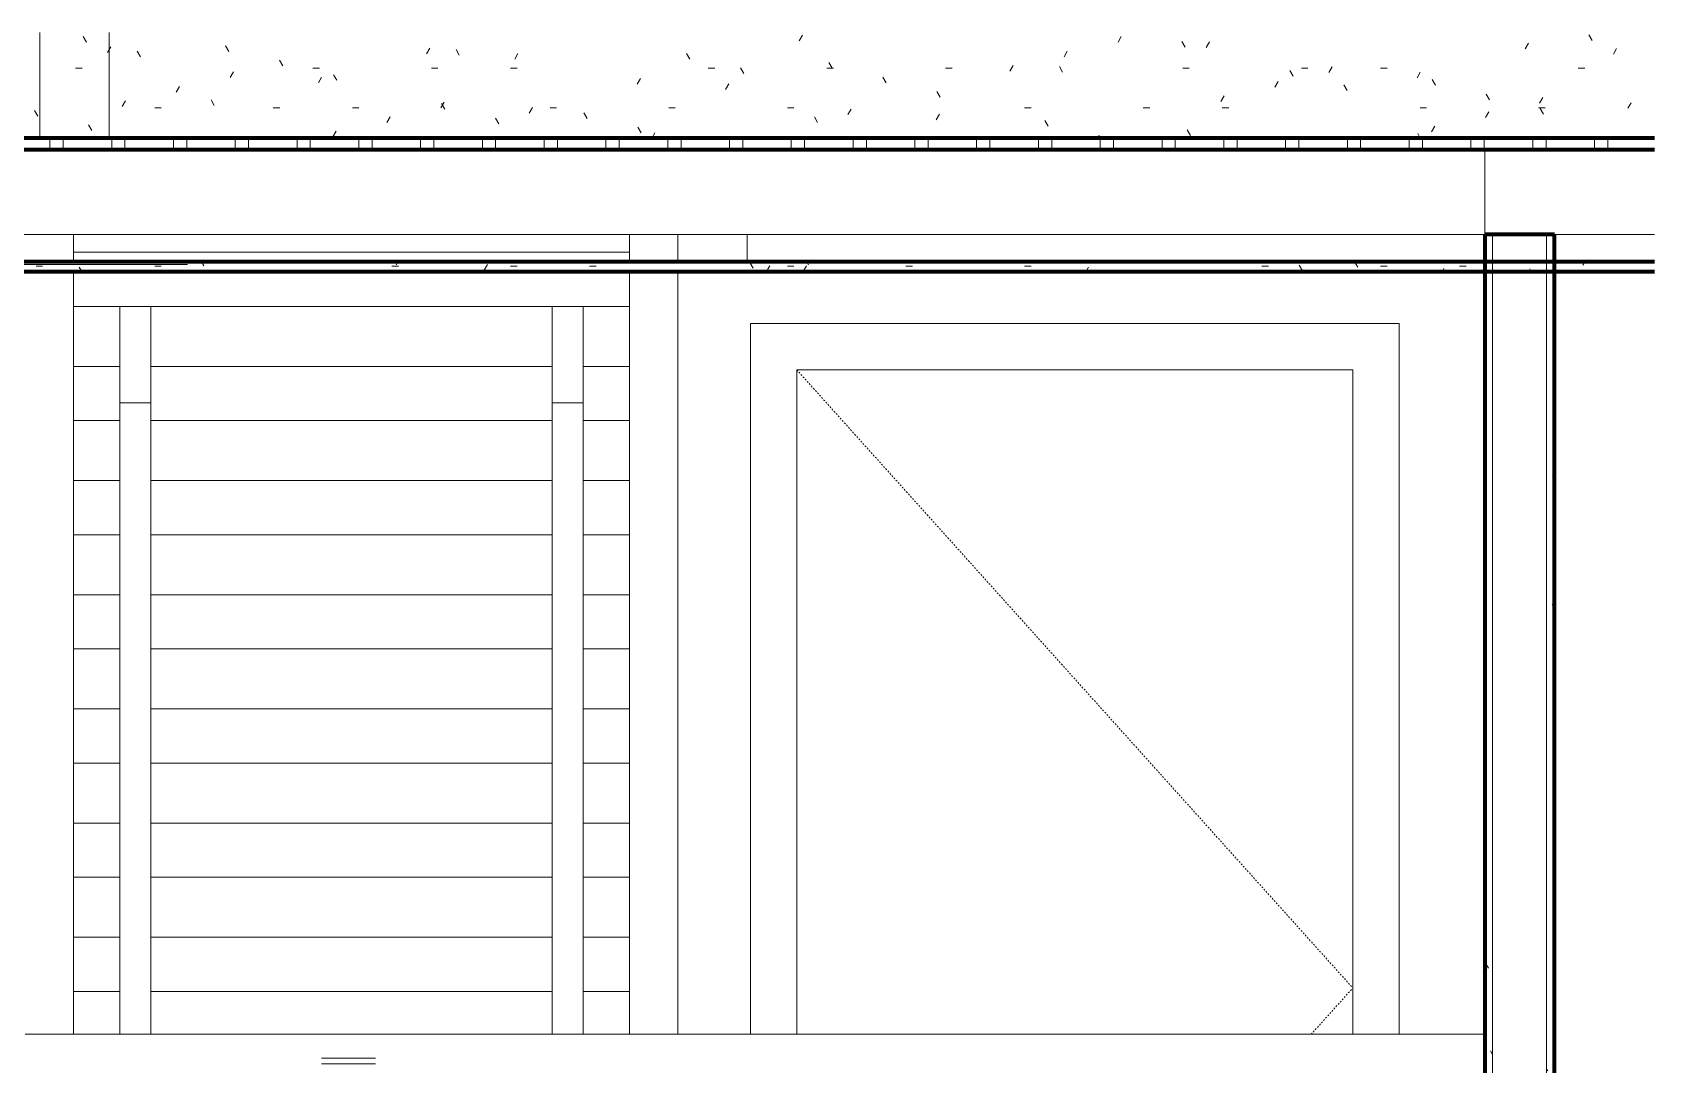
# Model space of a CAD drawing. Header units: inches. Extents: x -536 to 545, y -65 to 280.
# Drawn here: x -383.4 to -278.4, y 36.5 to 103.3 of the extents above; entities that cross this region are included whole.
import ezdxf

# ---------------------------------------------------------------- set-up
doc = ezdxf.new("R2010")
doc.units = ezdxf.units.IN
doc.header["$MEASUREMENT"] = 0
doc.linetypes.add('Dash 1_16_', pattern=[0.125, 0.0625, -0.0625])
for name, color, linetype, lineweight in [('A-CLNG', 13, 'Continuous', 13), ('A-CLNG-PATT', 13, 'Continuous', 70), ('A-DETL', 90, 'Continuous', 9), ('A-DOOR', 31, 'Continuous', 13), ('A-DOOR-FRAM', 31, 'Continuous', 9), ('A-FLOR', 192, 'Continuous', 13), ('A-FLOR-HRAL', 11, 'Continuous', 9), ('A-FLOR-PATT', 8, 'Continuous', 13), ('A-WALL', 113, 'Continuous', 13), ('A-WALL-PATT', 111, 'Continuous', 13), ('I-WALL', 2, 'Continuous', 13), ('S-BEAM', 12, 'Continuous', 9), ('S-STRS', 31, 'Continuous', 9)]:
    doc.layers.add(name, color=color, linetype=linetype, lineweight=lineweight)
pattern_1 = [(0, (-457.427, 29.328), (10.24, 2.56), [0.422, -7.258, 0.422, -7.258, -40.96]), (0, (-457.427, 29.328), (10.24, 2.56), [-15.36, 0.422, -14.938, 0.422, -7.258, -17.92]), (0, (-457.427, 29.328), (10.24, 2.56), [-38.4, 0.422, -4.698, 0.422, -12.378]), (120, (-453.587, 30.608), (-7.337025, 7.5881), [0.422, -7.258, 0.422, -7.258, -40.96]), (120, (-453.587, 30.608), (-7.337025, 7.5881), [-15.36, 0.422, -14.938, 0.422, -7.258, -17.92]), (120, (-453.587, 30.608), (-7.337025, 7.5881), [-38.4, 0.422, -4.698, 0.422, -12.378]), (240, (-452.307, 35.728), (-2.902975, -10.1481), [0.422, -7.258, 0.422, -7.258, -40.96]), (240, (-452.307, 35.728), (-2.902975, -10.1481), [-15.36, 0.422, -14.938, 0.422, -7.258, -17.92]), (240, (-452.307, 35.728), (-2.902975, -10.1481), [-38.4, 0.422, -4.698, 0.422, -12.378])]

# ---------------------------------------------------------------- blocks, each defined once
blk = doc.blocks.new('Single-Flush - 36_ x 80_-454776-Fireplace - South')
at = {"layer": 'A-DOOR', "linetype": 'Dash 1_16_', "lineweight": 9}
for p in [(-333.93, 81.5), (-300.63, 38.5)]:
    blk.add_line(p, (-297.93, 41.5), dxfattribs=at)
at = {"layer": 'A-DOOR-FRAM'}
for p, q in [((-336.93, 84.5), (-336.93, 38.5)), ((-294.93, 84.5), (-336.93, 84.5)), ((-294.93, 38.5), (-294.93, 84.5)), ((-333.93, 38.5), (-333.93, 81.5)), ((-333.93, 81.5), (-297.93, 81.5)), ((-297.93, 81.5), (-297.93, 38.5))]:
    blk.add_line(p, q, dxfattribs=at)
blk = doc.blocks.new('Dimension Lumber - 2x6_s-562112-Fireplace - South')
at = {"layer": 'S-BEAM'}
blk.add_line((-426.22, 90.25), (-278.4, 90.25), dxfattribs=at)
blk = doc.blocks.new('Top Rail Type - Top Rail_Internal_-1407954-Fireplace - South')
at = {"layer": 'A-FLOR-HRAL'}
for p, q in [((-398.26, 38.5), (-434.88, 38.5)), ((-390.88, 38.5), (-391.26, 38.5)), ((-337.13, 1.45), (-390.88, 38.5)), ((-434.88, 36.5), (-398.26, 36.5)), ((-391.26, 36.33), (-337.13, -0.98))]:
    blk.add_line(p, q, dxfattribs=at)
blk = doc.blocks.new('L-Angle - L8X4X9_16-1195451-Fireplace - Section - East')
at = {"layer": 'S-BEAM'}
h = blk.add_hatch(dxfattribs=at)
h.set_pattern_fill('FP_101', color=256, style=0, pattern_type=2)
h.set_pattern_definition([(45, (-475.324, 72.288), (-3.16784, 3.16784), []), (45, (-475.324, 77.088), (-3.16784, 3.16784), [])])
h.paths.add_polyline_path([(-393.67, 87.75), (-391.62, 87.75), (-391.64, 87.88), (-391.7, 87.99), (-391.79, 88.1), (-391.92, 88.19), (-392.07, 88.26), (-392.24, 88.3), (-392.41, 88.31), (-395.86, 88.33), (-396.03, 88.37), (-396.18, 88.44), (-396.3, 88.52), (-396.4, 88.63), (-396.46, 88.75), (-396.48, 88.88), (-396.48, 95.19), (-396.5, 95.31), (-396.56, 95.43), (-396.65, 95.54), (-396.78, 95.63), (-396.93, 95.69), (-397.1, 95.74), (-397.27, 95.75), (-397.27, 87.75)], flags=0)
for p, q in [((-396.21, 95.75), (-397.27, 95.75)), ((-373.38, 95.75), (-390.57, 95.75)), ((-373.38, 95.75), (-390.57, 95.75)), ((-373.38, 88.31), (-392.41, 88.31)), ((-373.38, 87.75), (-391.62, 87.75))]:
    blk.add_line(p, q, dxfattribs=at)
at = {"layer": 'S-BEAM', "lineweight": 50}
for p, q in [((-397.27, 95.75), (-397.27, 87.75)), ((-396.48, 88.88), (-396.48, 95.19)), ((-392.41, 88.31), (-395.68, 88.31)), ((-397.27, 87.75), (-391.62, 87.75))]:
    blk.add_line(p, q, dxfattribs=at)
at = {"layer": 'S-BEAM', "lineweight": 50, "flags": 128}
for points in [[(-396.48, 95.19), (-396.5, 95.31), (-396.56, 95.43), (-396.65, 95.54), (-396.78, 95.63), (-396.93, 95.69), (-397.1, 95.74), (-397.27, 95.75)], [(-395.68, 88.31), (-395.86, 88.33), (-396.03, 88.37), (-396.18, 88.44), (-396.3, 88.52), (-396.4, 88.63), (-396.46, 88.75), (-396.48, 88.88)], [(-391.62, 87.75), (-391.64, 87.88), (-391.7, 87.99), (-391.79, 88.1), (-391.92, 88.19), (-392.07, 88.26), (-392.24, 88.3), (-392.41, 88.31)]]:
    blk.add_lwpolyline(points, dxfattribs=at)
blk = doc.blocks.new('Single-Flush - 36_ x 80_-454776-Fireplace - Section - Bench')
at = {"layer": 'A-DOOR', "linetype": 'Dash 1_16_', "lineweight": 9}
for p in [(-333.93, 81.5), (-300.63, 38.5)]:
    blk.add_line(p, (-297.93, 41.5), dxfattribs=at)
at = {"layer": 'A-DOOR-FRAM'}
for p, q in [((-336.93, 84.5), (-336.93, 38.5)), ((-294.93, 84.5), (-336.93, 84.5)), ((-294.93, 38.5), (-294.93, 84.5)), ((-333.93, 38.5), (-333.93, 81.5)), ((-333.93, 81.5), (-297.93, 81.5)), ((-297.93, 81.5), (-297.93, 38.5))]:
    blk.add_line(p, q, dxfattribs=at)
blk = doc.blocks.new('Dimension Lumber - 2x6_s-562112-Fireplace - Section - Bench')
at = {"layer": 'S-BEAM'}
blk.add_line((-426.22, 90.25), (-289.38, 90.25), dxfattribs=at)

msp = doc.modelspace()

# ---------------------------------------------------------------- hatches: boundary and pattern name
at = {"layer": 'A-CLNG-PATT', "lineweight": 9}
h = msp.add_hatch(dxfattribs=at)
h.set_pattern_fill('FP_80', color=256, style=0, pattern_type=2)
h.set_pattern_definition([(0, (-506.287, 0), (10.24, 2.56), [0.422, -7.258, 0.422, -7.258, -40.96]), (0, (-506.287, 0), (10.24, 2.56), [-15.36, 0.422, -14.938, 0.422, -7.258, -17.92]), (0, (-506.287, 0), (10.24, 2.56), [-38.4, 0.422, -4.698, 0.422, -12.378]), (120, (-502.447, 1.28), (-7.337025, 7.5881), [0.422, -7.258, 0.422, -7.258, -40.96]), (120, (-502.447, 1.28), (-7.337025, 7.5881), [-15.36, 0.422, -14.938, 0.422, -7.258, -17.92]), (120, (-502.447, 1.28), (-7.337025, 7.5881), [-38.4, 0.422, -4.698, 0.422, -12.378]), (240, (-501.167, 6.4), (-2.902975, -10.1481), [0.422, -7.258, 0.422, -7.258, -40.96]), (240, (-501.167, 6.4), (-2.902975, -10.1481), [-15.36, 0.422, -14.938, 0.422, -7.258, -17.92]), (240, (-501.167, 6.4), (-2.902975, -10.1481), [-38.4, 0.422, -4.698, 0.422, -12.378])])
h.paths.add_polyline_path([(-340.91316, 87.875), (-278.39649, 87.875), (-278.39649, 88.5), (-422.88241, 88.5), (-422.88241, 87.875), (-403.42982, 87.875)], flags=0)
h = msp.add_hatch(dxfattribs=at)
h.set_pattern_fill('FP_138', color=256, style=0, pattern_type=2)
h.set_pattern_definition(pattern_1)
h.paths.add_polyline_path([(-340.91038, 87.875), (-278.40105, 87.875), (-278.40105, 88.5), (-422.88241, 88.5), (-422.88241, 87.875), (-403.41972, 87.875)], flags=0)
at = {"layer": 'A-FLOR-PATT', "lineweight": 9}
h = msp.add_hatch(dxfattribs=at)
h.set_pattern_fill('FP_76', color=256, style=0, pattern_type=2)
h.set_pattern_definition([(90, (-506.287, 0), (-4, 2e-16), [])])
h.paths.add_polyline_path([(-340.91316, 95.75), (-278.39649, 95.75), (-278.39649, 96.5), (-422.88241, 96.5), (-422.88241, 95.75), (-403.42982, 95.75)], flags=0)
h = msp.add_hatch(dxfattribs=at)
h.set_pattern_fill('FP_136', color=256, style=0, pattern_type=2)
h.set_pattern_definition([(90, (-457.427, 29.328), (-4, 2e-16), [])])
h.paths.add_polyline_path([(-278.40105, 95.75), (-278.40105, 96.5), (-422.88241, 96.5), (-422.88241, 95.75), (-340.91038, 95.75)], flags=0)
at = {"layer": 'A-WALL-PATT', "lineweight": 9}
h = msp.add_hatch(dxfattribs=at)
h.set_pattern_fill('FP_138', color=256, style=0, pattern_type=2)
h.set_pattern_definition(pattern_1)
h.paths.add_polyline_path([(-340.91038, 96.5), (-278.40105, 96.5), (-278.40105, 103.31098), (-388.44491, 103.31098), (-388.44491, 96.5)], flags=0)
h.paths.add_polyline_path([(-462.88241, 96.5), (-420.44491, 96.5), (-420.44491, 103.31098), (-462.88241, 103.31098)], flags=0)
h = msp.add_hatch(dxfattribs=at)
h.set_pattern_fill('FP_138', color=256, style=0, pattern_type=2)
h.set_pattern_definition(pattern_1)
h.paths.add_polyline_path([(-289.38241, -45.75), (-288.88241, -45.75), (-288.88241, 90.25), (-289.38241, 90.25), (-289.38241, 26.19365)], flags=0)
h = msp.add_hatch(dxfattribs=at)
h.set_pattern_fill('FP_138', color=256, style=0, pattern_type=2)
h.set_pattern_definition(pattern_1)
h.paths.add_polyline_path([(-285.38241, -45.75), (-284.88241, -45.75), (-284.88241, 90.25), (-285.38241, 90.25), (-285.38241, 26.19365)], flags=0)

# ---------------------------------------------------------------- linework, layer by layer
at = {"layer": 'A-CLNG', "lineweight": 70}
for p, q in [((-278.39649, 88.5), (-422.88241, 88.5)), ((-422.88241, 87.875), (-278.39649, 87.875))]:
    msp.add_line(p, q, dxfattribs=at)
at = {"layer": 'A-DETL'}
for p, q in [((-364.70815, 36.96429), (-361.20815, 36.96429)), ((-364.70815, 36.58929), (-361.20815, 36.58929))]:
    msp.add_line(p, q, dxfattribs=at)
at = {"layer": 'A-FLOR', "lineweight": 70}
for p, q in [((-278.39649, 96.5), (-535.68138, 96.5)), ((-535.68138, 95.75), (-278.39649, 95.75))]:
    msp.add_line(p, q, dxfattribs=at)
at = {"layer": 'A-WALL', "lineweight": 18}
for p, q in [((-288.88241, 90.25), (-288.88241, -45.75)), ((-285.38241, 90.25), (-285.38241, -45.75))]:
    msp.add_line(p, q, dxfattribs=at)
at = {"layer": 'I-WALL', "lineweight": 18}
for p, q in [((-382.94491, 96.5), (-382.94491, 103.33509)), ((-378.44491, 103.33509), (-378.44491, 96.5)), ((-289.38241, 95.75), (-289.38241, 90.25)), ((-341.63241, 88.5), (-341.63241, 90.25)), ((-337.13241, 90.25), (-337.13241, 88.5)), ((-341.63241, 38.5), (-341.63241, 87.875)), ((-289.38241, 38.5), (-383.88241, 38.5))]:
    msp.add_line(p, q, dxfattribs=at)
at = {"layer": 'I-WALL', "lineweight": 70}
for p, q in [((-284.88241, 90.25), (-289.38241, 90.25)), ((-289.38241, 90.25), (-289.38241, -45.75)), ((-284.88241, -45.75), (-284.88241, 90.25))]:
    msp.add_line(p, q, dxfattribs=at)
at = {"layer": 'S-STRS'}
for p, q in [((-380.75741, 89.11111), (-380.75741, 90.25)), ((-380.75741, 89.11111), (-380.75741, 90.25)), ((-344.75741, 90.25), (-344.75741, 89.11111)), ((-344.75741, 90.25), (-344.75741, 89.11111)), ((-344.75741, 89.11111), (-380.75741, 89.11111)), ((-380.75741, 89.11111), (-344.75741, 89.11111)), ((-380.75741, 88.5), (-380.75741, 89.11111)), ((-344.75741, 89.11111), (-380.75741, 89.11111)), ((-380.75741, 89.11111), (-344.75741, 89.11111)), ((-380.75741, 88.5), (-380.75741, 89.11111)), ((-344.75741, 89.11111), (-344.75741, 88.5)), ((-344.75741, 89.11111), (-344.75741, 88.5)), ((-380.75741, 85.61111), (-380.75741, 87.875)), ((-380.75741, 85.61111), (-380.75741, 87.875)), ((-344.75741, 87.875), (-344.75741, 85.61111)), ((-344.75741, 87.875), (-344.75741, 85.61111)), ((-380.75741, 81.72222), (-380.75741, 85.61111)), ((-344.75741, 85.61111), (-380.75741, 85.61111)), ((-380.75741, 81.72222), (-380.75741, 85.61111)), ((-344.75741, 85.61111), (-380.75741, 85.61111)), ((-377.75741, 85.61111), (-377.75741, 79.36242)), ((-377.75741, 85.61111), (-377.75741, 79.36242)), ((-375.75741, 79.36242), (-375.75741, 85.61111)), ((-375.75741, 79.36242), (-375.75741, 85.61111)), ((-349.75741, 85.61111), (-349.75741, 79.36242)), ((-349.75741, 85.61111), (-349.75741, 79.36242)), ((-347.75741, 79.36242), (-347.75741, 85.61111)), ((-347.75741, 79.36242), (-347.75741, 85.61111)), ((-344.75741, 85.61111), (-344.75741, 81.72222)), ((-344.75741, 85.61111), (-344.75741, 81.72222)), ((-380.75741, 81.72222), (-377.75741, 81.72222)), ((-380.75741, 78.22222), (-380.75741, 81.72222)), ((-377.75741, 81.72222), (-380.75741, 81.72222)), ((-380.75741, 81.72222), (-377.75741, 81.72222)), ((-380.75741, 78.22222), (-380.75741, 81.72222)), ((-377.75741, 81.72222), (-380.75741, 81.72222)), ((-375.75741, 81.72222), (-349.75741, 81.72222)), ((-349.75741, 81.72222), (-375.75741, 81.72222)), ((-375.75741, 81.72222), (-349.75741, 81.72222)), ((-349.75741, 81.72222), (-375.75741, 81.72222)), ((-347.75741, 81.72222), (-344.75741, 81.72222)), ((-344.75741, 81.72222), (-347.75741, 81.72222)), ((-347.75741, 81.72222), (-344.75741, 81.72222)), ((-344.75741, 81.72222), (-347.75741, 81.72222)), ((-344.75741, 81.72222), (-344.75741, 78.22222)), ((-344.75741, 81.72222), (-344.75741, 78.22222)), ((-377.75741, 79.36242), (-375.75741, 79.36242)), ((-377.75741, 79.36242), (-377.75741, 38.5)), ((-377.75741, 79.36242), (-375.75741, 79.36242)), ((-377.75741, 79.36242), (-377.75741, 38.5)), ((-375.75741, 38.5), (-375.75741, 79.36242)), ((-375.75741, 38.5), (-375.75741, 79.36242)), ((-349.75741, 79.36242), (-347.75741, 79.36242)), ((-349.75741, 79.36242), (-349.75741, 38.5)), ((-349.75741, 79.36242), (-347.75741, 79.36242)), ((-349.75741, 79.36242), (-349.75741, 38.5)), ((-347.75741, 38.5), (-347.75741, 79.36242)), ((-347.75741, 38.5), (-347.75741, 79.36242)), ((-380.75741, 74.33333), (-380.75741, 78.22222)), ((-377.75741, 78.22222), (-380.75741, 78.22222)), ((-380.75741, 74.33333), (-380.75741, 78.22222)), ((-377.75741, 78.22222), (-380.75741, 78.22222)), ((-349.75741, 78.22222), (-375.75741, 78.22222)), ((-349.75741, 78.22222), (-375.75741, 78.22222)), ((-344.75741, 78.22222), (-347.75741, 78.22222)), ((-344.75741, 78.22222), (-347.75741, 78.22222)), ((-344.75741, 78.22222), (-344.75741, 74.33333)), ((-344.75741, 78.22222), (-344.75741, 74.33333)), ((-380.75741, 74.33333), (-377.75741, 74.33333)), ((-380.75741, 70.83333), (-380.75741, 74.33333)), ((-377.75741, 74.33333), (-380.75741, 74.33333)), ((-380.75741, 74.33333), (-377.75741, 74.33333)), ((-380.75741, 70.83333), (-380.75741, 74.33333)), ((-377.75741, 74.33333), (-380.75741, 74.33333)), ((-375.75741, 74.33333), (-349.75741, 74.33333)), ((-349.75741, 74.33333), (-375.75741, 74.33333)), ((-375.75741, 74.33333), (-349.75741, 74.33333)), ((-349.75741, 74.33333), (-375.75741, 74.33333)), ((-347.75741, 74.33333), (-344.75741, 74.33333)), ((-344.75741, 74.33333), (-347.75741, 74.33333)), ((-347.75741, 74.33333), (-344.75741, 74.33333)), ((-344.75741, 74.33333), (-347.75741, 74.33333)), ((-344.75741, 74.33333), (-344.75741, 70.83333)), ((-344.75741, 74.33333), (-344.75741, 70.83333)), ((-380.75741, 66.94444), (-380.75741, 70.83333)), ((-377.75741, 70.83333), (-380.75741, 70.83333)), ((-380.75741, 66.94444), (-380.75741, 70.83333)), ((-377.75741, 70.83333), (-380.75741, 70.83333)), ((-349.75741, 70.83333), (-375.75741, 70.83333)), ((-349.75741, 70.83333), (-375.75741, 70.83333)), ((-344.75741, 70.83333), (-347.75741, 70.83333)), ((-344.75741, 70.83333), (-347.75741, 70.83333)), ((-344.75741, 70.83333), (-344.75741, 66.94444)), ((-344.75741, 70.83333), (-344.75741, 66.94444)), ((-380.75741, 66.94444), (-377.75741, 66.94444)), ((-380.75741, 63.44444), (-380.75741, 66.94444)), ((-377.75741, 66.94444), (-380.75741, 66.94444)), ((-380.75741, 66.94444), (-377.75741, 66.94444)), ((-380.75741, 63.44444), (-380.75741, 66.94444)), ((-377.75741, 66.94444), (-380.75741, 66.94444)), ((-375.75741, 66.94444), (-349.75741, 66.94444)), ((-349.75741, 66.94444), (-375.75741, 66.94444)), ((-375.75741, 66.94444), (-349.75741, 66.94444)), ((-349.75741, 66.94444), (-375.75741, 66.94444)), ((-347.75741, 66.94444), (-344.75741, 66.94444)), ((-344.75741, 66.94444), (-347.75741, 66.94444)), ((-347.75741, 66.94444), (-344.75741, 66.94444)), ((-344.75741, 66.94444), (-347.75741, 66.94444)), ((-344.75741, 66.94444), (-344.75741, 63.44444)), ((-344.75741, 66.94444), (-344.75741, 63.44444)), ((-380.75741, 59.55556), (-380.75741, 63.44444)), ((-377.75741, 63.44444), (-380.75741, 63.44444)), ((-380.75741, 59.55556), (-380.75741, 63.44444)), ((-377.75741, 63.44444), (-380.75741, 63.44444)), ((-349.75741, 63.44444), (-375.75741, 63.44444)), ((-349.75741, 63.44444), (-375.75741, 63.44444)), ((-344.75741, 63.44444), (-347.75741, 63.44444)), ((-344.75741, 63.44444), (-347.75741, 63.44444)), ((-344.75741, 63.44444), (-344.75741, 59.55556)), ((-344.75741, 63.44444), (-344.75741, 59.55556)), ((-380.75741, 59.55556), (-377.75741, 59.55556)), ((-380.75741, 56.05556), (-380.75741, 59.55556)), ((-377.75741, 59.55556), (-380.75741, 59.55556)), ((-380.75741, 59.55556), (-377.75741, 59.55556)), ((-380.75741, 56.05556), (-380.75741, 59.55556)), ((-377.75741, 59.55556), (-380.75741, 59.55556)), ((-375.75741, 59.55556), (-349.75741, 59.55556)), ((-349.75741, 59.55556), (-375.75741, 59.55556)), ((-375.75741, 59.55556), (-349.75741, 59.55556)), ((-349.75741, 59.55556), (-375.75741, 59.55556)), ((-347.75741, 59.55556), (-344.75741, 59.55556)), ((-344.75741, 59.55556), (-347.75741, 59.55556)), ((-347.75741, 59.55556), (-344.75741, 59.55556)), ((-344.75741, 59.55556), (-347.75741, 59.55556)), ((-344.75741, 59.55556), (-344.75741, 56.05556)), ((-344.75741, 59.55556), (-344.75741, 56.05556)), ((-380.75741, 52.16667), (-380.75741, 56.05556)), ((-377.75741, 56.05556), (-380.75741, 56.05556)), ((-380.75741, 52.16667), (-380.75741, 56.05556)), ((-377.75741, 56.05556), (-380.75741, 56.05556)), ((-349.75741, 56.05556), (-375.75741, 56.05556)), ((-349.75741, 56.05556), (-375.75741, 56.05556)), ((-344.75741, 56.05556), (-347.75741, 56.05556)), ((-344.75741, 56.05556), (-347.75741, 56.05556)), ((-344.75741, 56.05556), (-344.75741, 52.16667)), ((-344.75741, 56.05556), (-344.75741, 52.16667)), ((-380.75741, 52.16667), (-377.75741, 52.16667)), ((-380.75741, 48.66667), (-380.75741, 52.16667)), ((-377.75741, 52.16667), (-380.75741, 52.16667)), ((-380.75741, 52.16667), (-377.75741, 52.16667)), ((-380.75741, 48.66667), (-380.75741, 52.16667)), ((-377.75741, 52.16667), (-380.75741, 52.16667)), ((-375.75741, 52.16667), (-349.75741, 52.16667)), ((-349.75741, 52.16667), (-375.75741, 52.16667)), ((-375.75741, 52.16667), (-349.75741, 52.16667)), ((-349.75741, 52.16667), (-375.75741, 52.16667)), ((-347.75741, 52.16667), (-344.75741, 52.16667)), ((-344.75741, 52.16667), (-347.75741, 52.16667)), ((-347.75741, 52.16667), (-344.75741, 52.16667)), ((-344.75741, 52.16667), (-347.75741, 52.16667)), ((-344.75741, 52.16667), (-344.75741, 48.66667)), ((-344.75741, 52.16667), (-344.75741, 48.66667)), ((-380.75741, 44.77778), (-380.75741, 48.66667)), ((-377.75741, 48.66667), (-380.75741, 48.66667)), ((-380.75741, 44.77778), (-380.75741, 48.66667)), ((-377.75741, 48.66667), (-380.75741, 48.66667)), ((-349.75741, 48.66667), (-375.75741, 48.66667)), ((-349.75741, 48.66667), (-375.75741, 48.66667)), ((-344.75741, 48.66667), (-347.75741, 48.66667)), ((-344.75741, 48.66667), (-347.75741, 48.66667)), ((-344.75741, 48.66667), (-344.75741, 44.77778)), ((-344.75741, 48.66667), (-344.75741, 44.77778)), ((-380.75741, 44.77778), (-377.75741, 44.77778)), ((-380.75741, 41.27778), (-380.75741, 44.77778)), ((-377.75741, 44.77778), (-380.75741, 44.77778)), ((-380.75741, 44.77778), (-377.75741, 44.77778)), ((-380.75741, 41.27778), (-380.75741, 44.77778)), ((-377.75741, 44.77778), (-380.75741, 44.77778)), ((-375.75741, 44.77778), (-349.75741, 44.77778)), ((-349.75741, 44.77778), (-375.75741, 44.77778)), ((-375.75741, 44.77778), (-349.75741, 44.77778)), ((-349.75741, 44.77778), (-375.75741, 44.77778)), ((-347.75741, 44.77778), (-344.75741, 44.77778)), ((-344.75741, 44.77778), (-347.75741, 44.77778)), ((-347.75741, 44.77778), (-344.75741, 44.77778)), ((-344.75741, 44.77778), (-347.75741, 44.77778)), ((-344.75741, 44.77778), (-344.75741, 41.27778)), ((-344.75741, 44.77778), (-344.75741, 41.27778)), ((-380.75741, 38.5), (-380.75741, 41.27778)), ((-377.75741, 41.27778), (-380.75741, 41.27778)), ((-380.75741, 38.5), (-380.75741, 41.27778)), ((-377.75741, 41.27778), (-380.75741, 41.27778)), ((-349.75741, 41.27778), (-375.75741, 41.27778)), ((-349.75741, 41.27778), (-375.75741, 41.27778)), ((-344.75741, 41.27778), (-347.75741, 41.27778)), ((-344.75741, 41.27778), (-347.75741, 41.27778)), ((-344.75741, 41.27778), (-344.75741, 38.5)), ((-344.75741, 41.27778), (-344.75741, 38.5))]:
    msp.add_line(p, q, dxfattribs=at)

# ---------------------------------------------------------------- block references
at = {"layer": 'A-DOOR', "lineweight": 18}
for name in ['Single-Flush - 36_ x 80_-454776-Fireplace - South', 'Single-Flush - 36_ x 80_-454776-Fireplace - Section - Bench']:
    msp.add_blockref(name, (0, 0), dxfattribs=at)
at = {"layer": 'A-FLOR-HRAL'}
msp.add_blockref('Top Rail Type - Top Rail_Internal_-1407954-Fireplace - South', (0, 0), dxfattribs=at)
at = {"layer": 'S-BEAM'}
for name in ['Dimension Lumber - 2x6_s-562112-Fireplace - South', 'Dimension Lumber - 2x6_s-562112-Fireplace - Section - Bench', 'L-Angle - L8X4X9_16-1195451-Fireplace - Section - East']:
    msp.add_blockref(name, (0, 0), dxfattribs=at)

doc.saveas('drawing.dxf')
